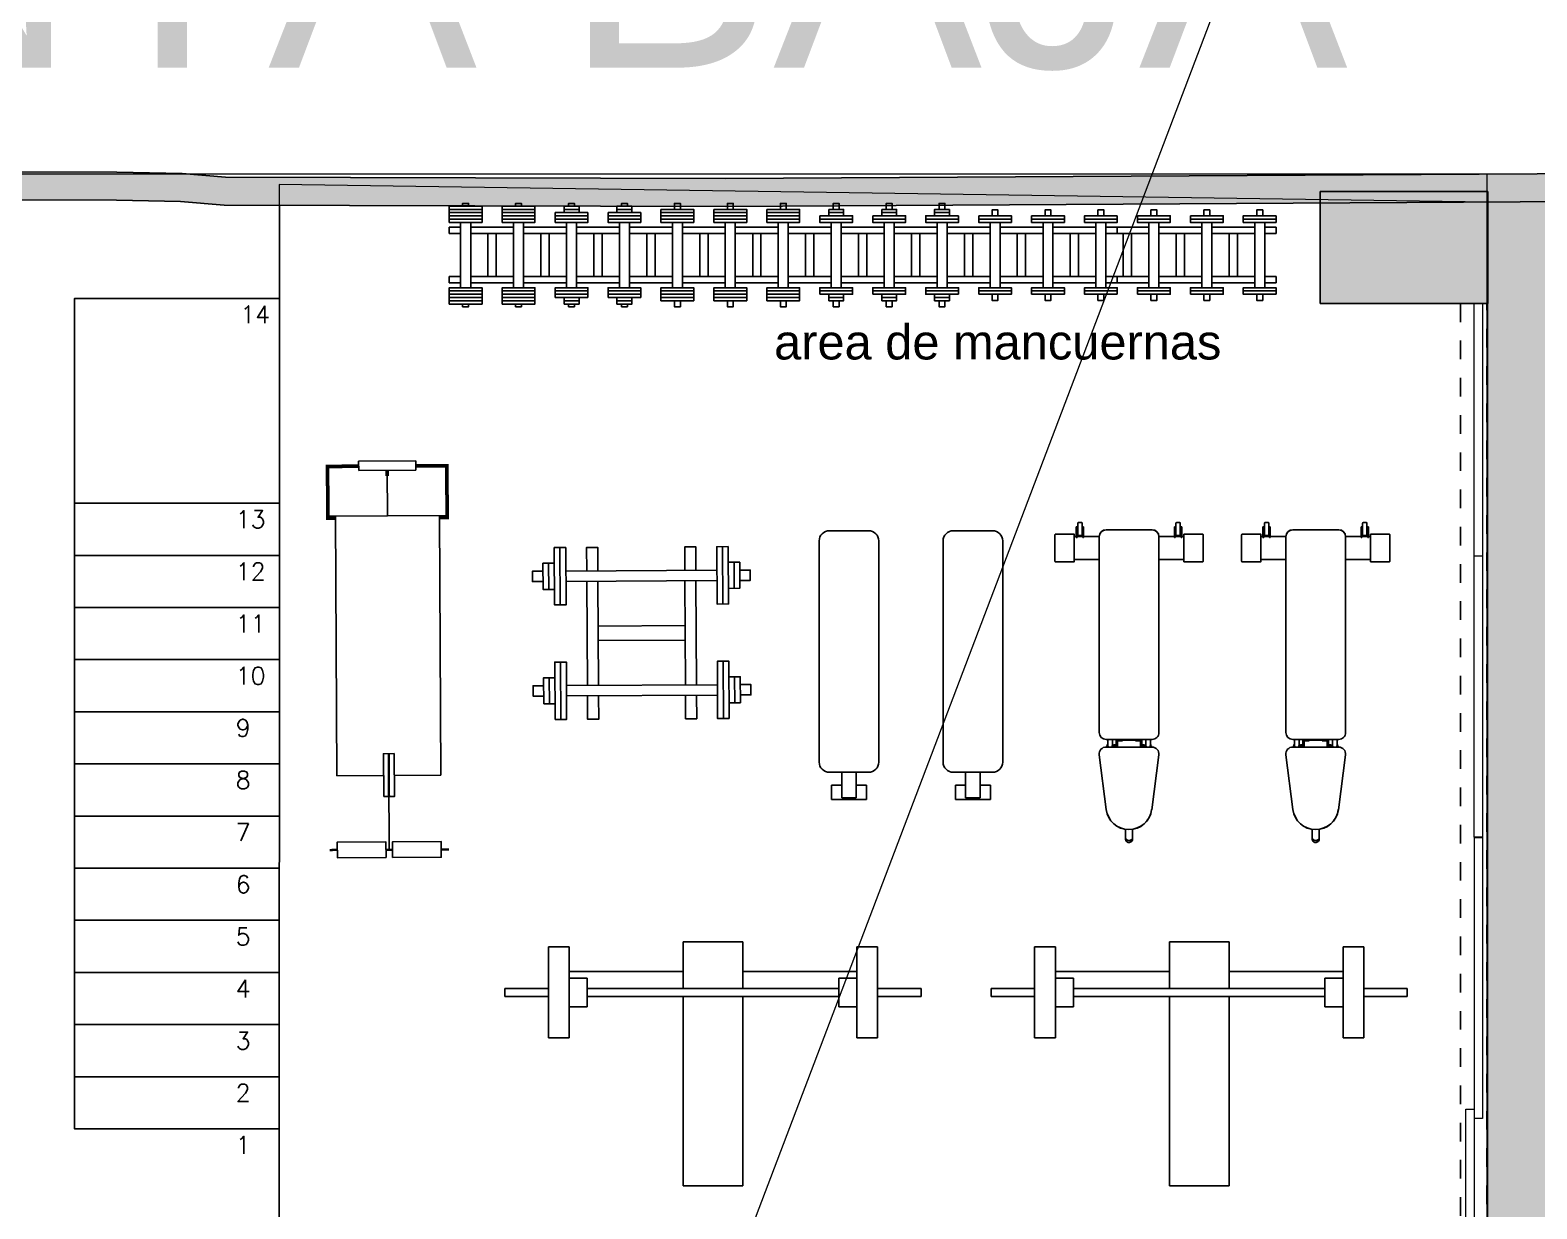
# Model space of a CAD drawing. Header units: metres. Extents: x -598 to 357, y -242 to 574.
# Drawn here: x -300.48 to -292.38, y 309.66 to 315.99 of the extents above; entities that cross this region are included whole.
import ezdxf

# ---------------------------------------------------------------- set-up
doc = ezdxf.new("R2010")
doc.units = ezdxf.units.M
doc.linetypes.add('xref_Nivel TIPICO$0$HIDDEN2', pattern=[0.1875, 0.125, -0.0625])
for name, color, linetype in [('000-GRADAS', 2, 'Continuous'), ('_TEXTO TITULOS', 251, 'Continuous'), ('MINUSV', 7, 'Continuous'), ('Muebles', 1, 'Continuous'), ('T-texto', 8, 'Continuous'), ('xref_Nivel TIPICO$0$D-dintel mamposteria', 1, 'Continuous'), ('xref_Nivel TIPICO$0$H-hatch mamposteria', 8, 'Continuous'), ('ZXREF_GRADAS_Nx$0$GRADAS', 1, 'Continuous'), ('ZXREF_GRADAS_Nx$0$GRADAS T', 8, 'Continuous')]:
    doc.layers.add(name, color=color, linetype=linetype)
for name, color, linetype, lineweight in [('Muro Mamspoteria', 5, 'Continuous', 9), ('PARQUEOS', 252, 'Continuous', 0), ('xref_Nivel TIPICO$0$P-puerta', 1, 'Continuous', 18)]:
    doc.layers.add(name, color=color, linetype=linetype, lineweight=lineweight)
doc.styles.get("Standard").update_dxf_attribs({"font": 'arial.ttf'})
doc.styles.add('TS', font='arial.ttf')
doc.styles.add('ZXREF_GRADAS_Nx$0$E-DIM', font='romans.shx')

# ---------------------------------------------------------------- blocks, each defined once
blk = doc.blocks.new('columna')
at = {"true_color": 0x939598}
h = blk.add_hatch(color=252, dxfattribs=at)
h.dxf.hatch_style = 1
h.paths.add_polyline_path([(154.7475, 259.8959), (155.6475, 259.8959), (155.6475, 259.2959), (154.7475, 259.2959)])
at = {"color": 252, "true_color": 0x939598}
blk.add_lwpolyline([(154.7475, 259.8959), (155.6475, 259.8959), (155.6475, 259.2959), (154.7475, 259.2959), (154.7475, 259.8959)], dxfattribs=at)
blk = doc.blocks.new('*U307')
at = {"layer": 'xref_Nivel TIPICO$0$D-dintel mamposteria', "linetype": 'xref_Nivel TIPICO$0$HIDDEN2', "ltscale": 0.5}
blk.add_lwpolyline([(0.14, 0), (0, 0), (0, 5.8371), (0.14, 5.8371)], close=True, dxfattribs=at)
blk = doc.blocks.new('Banco de compresiones')
for p, q in [((377.4, 309.8), (377.4, 342)), ((377.4, 342), (383.2, 342)), ((383.2, 309.8), (383.2, 342)), ((346.6, 309.8), (377.4, 309.8)), ((346.6, 294.4), (346.6, 309.8)), ((414, 309.8), (377.4, 309.8)), ((414, 294.4), (414, 309.8)), ((377.4, 294.4), (346.6, 294.4)), ((369.7, 280.9), (369.7, 294.4)), ((377.4, 294.4), (414, 294.4)), ((390.9, 280.9), (390.9, 294.4)), ((395.7, 294.4), (395.7, 209.8)), ((377.4, 280.9), (369.7, 280.9)), ((377.4, 209.8), (377.4, 280.9)), ((377.4, 280.9), (390.9, 280.9)), ((383.2, 209.8), (383.2, 280.9)), ((236.8, 209.8), (377.4, 209.8)), ((236.8, 165.6), (236.8, 209.8)), ((377.4, 209.8), (377.4, 94.4)), ((383.2, 209.8), (383.2, 94.4)), ((383.2, 209.8), (417.8, 209.8)), ((417.8, 209.8), (417.8, 165.6)), ((377.4, 165.6), (236.8, 165.6)), ((236.8, 165.6), (377.4, 165.6)), ((417.8, 165.6), (383.2, 165.6)), ((383.2, 165.6), (417.8, 165.6)), ((395.7, 81), (395.7, 165.6)), ((369.7, 94.4), (369.7, 81)), ((377.4, 94.4), (369.7, 94.4)), ((377.4, 94.4), (390.9, 94.4)), ((390.9, 94.4), (390.9, 81)), ((377.4, 81), (346.6, 81)), ((346.6, 81), (346.6, 65.6)), ((377.4, 81), (414, 81)), ((414, 81), (414, 65.6)), ((346.6, 65.6), (377.4, 65.6)), ((414, 65.6), (377.4, 65.6)), ((377.4, 65.6), (377.4, 33.3)), ((383.2, 65.6), (383.2, 33.3)), ((377.4, 33.3), (383.2, 33.3))]:
    blk.add_line(p, q)
blk = doc.blocks.new('banco de compresiones l')
at = {"xscale": 0.007241437499942549, "yscale": 0.007241437499942549, "zscale": 0.007241437499942549}
blk.add_blockref('Banco de compresiones', (-2.7747, -0.2413), dxfattribs=at)
blk = doc.blocks.new('A$C021C5DDC')
at = {"linetype": 'Continuous'}
for p, q in [((50.6, 563.7), (50.2, 643.9)), ((55.1, 647.6), (72.9, 647.7)), ((73.9, 647.4), (74.9, 647.4)), ((75.9, 647.7), (78.9, 647.7)), ((79.9, 647.5), (80.9, 647.5)), ((81.9, 647.7), (84.9, 647.7)), ((86.9, 647.5), (85.9, 647.5)), ((87.9, 647.7), (90.9, 647.8)), ((92.9, 647.5), (91.9, 647.5)), ((93.9, 647.8), (96.9, 647.8)), ((98.9, 647.6), (97.9, 647.6)), ((99.9, 647.8), (102.9, 647.8)), ((104.9, 647.6), (103.9, 647.6)), ((105.9, 647.8), (108.9, 647.8)), ((110.9, 647.6), (109.9, 647.6)), ((111.9, 647.9), (114.9, 647.9)), ((116.9, 647.7), (115.9, 647.7)), ((117.9, 647.9), (120.9, 647.9)), ((122.9, 647.7), (121.9, 647.7)), ((123.9, 647.9), (126.9, 647.9)), ((128.9, 647.7), (127.9, 647.7)), ((129.9, 648), (132.9, 648)), ((134.9, 647.8), (133.9, 647.8)), ((135.9, 648), (138.9, 648)), ((139.9, 647.8), (140.9, 647.8)), ((141.9, 648), (144.9, 648)), ((145.9, 647.8), (146.9, 647.8)), ((147.9, 648.1), (165.8, 648.2)), ((170.8, 644.6), (171.2, 564.3)), ((0.1, 530), (0, 545)), ((2, 547), (54, 547.3)), ((54.1, 528.3), (2.1, 528)), ((18, 550.6), (18, 553.6)), ((18, 553.6), (26.2, 553.6)), ((18, 550.6), (26.2, 550.6)), ((20.5, 550.3), (35.5, 550.4)), ((20.5, 547.1), (20.5, 550.3)), ((20.6, 524.9), (20.6, 528.1)), ((26.2, 553.6), (62.9, 553.8)), ((26.2, 550.6), (62.9, 550.8)), ((35.5, 550.4), (35.5, 547.2)), ((35.6, 528.2), (35.6, 525)), ((52.6, 562.7), (51.9, 562.7)), ((58.6, 562.7), (52.6, 562.7)), ((56, 545.3), (56.1, 530.3)), ((85.9, 562.8), (58.9, 562.7)), ((61, 553.8), (60.9, 562.7)), ((61.1, 524.8), (61, 550.8)), ((65.2, 553.8), (62.9, 553.8)), ((62.9, 550.8), (65.2, 550.8)), ((65.2, 553.8), (65.2, 550.8)), ((85.9, 562.8), (135.9, 563.1)), ((162.9, 563.3), (135.9, 563.1)), ((160.9, 563.3), (161.5, 454.1)), ((169.2, 563.3), (163.1, 563.3)), ((169.8, 563.3), (169.2, 563.3)), ((18.1, 521.6), (18.1, 524.6)), ((18.1, 524.6), (26.3, 524.6)), ((18.1, 521.6), (26.3, 521.6)), ((35.6, 525), (20.6, 524.9)), ((26.3, 524.6), (63, 524.8)), ((26.3, 521.6), (63, 521.8)), ((61.5, 453.6), (61.1, 521.8)), ((65.4, 524.8), (63, 524.8)), ((63, 521.8), (65.4, 521.8)), ((65.4, 524.8), (65.4, 521.8)), ((33.2, 223.4), (32.1, 423.4)), ((62.8, 453.6), (61.9, 453.6)), ((892.2, 458.1), (62.8, 453.6)), ((916.2, 458.2), (892.2, 458.1)), ((945.9, 428.4), (947, 228.4)), ((946, 421.4), (971.4, 421.5)), ((946.1, 401.4), (971.5, 401.5)), ((968.1, 423.5), (968.6, 424)), ((968.1, 423.5), (979.3, 423.6)), ((968.1, 421.5), (968.1, 423.5)), ((968.2, 399.5), (968.2, 401.5)), ((979.5, 399.6), (968.2, 399.5)), ((968.7, 399), (968.2, 399.5)), ((979.3, 424.1), (968.6, 424)), ((968.7, 399), (979.5, 399.1)), ((970.4, 388.8), (970.4, 394.8)), ((979.6, 394.8), (970.4, 394.8)), ((974.6, 426), (979.3, 426.1)), ((974.6, 424), (974.6, 426)), ((977.8, 394.8), (977.7, 399.1)), ((980.9, 228.7), (979.3, 428.7)), ((1008.8, 458.9), (1009.1, 458.9)), ((1012.9, 458.7), (1252, 430.1)), ((949.5, 387.6), (946.2, 387.6)), ((946.2, 387.1), (950, 387.2)), ((950, 385.8), (946.2, 385.7)), ((979.7, 384.8), (946.2, 384.6)), ((979.7, 380.8), (946.2, 380.6)), ((946.2, 379.6), (952, 379.7)), ((946.3, 356.6), (952.1, 356.7)), ((949.5, 387.6), (950, 387.2)), ((949.6, 385.7), (949.6, 384.6)), ((950, 387.2), (950, 385.8)), ((950, 380.7), (950, 379.7)), ((950.1, 356.7), (950.4, 300.7)), ((952, 379.7), (952.1, 356.7)), ((952, 378.7), (979.7, 378.8)), ((970.4, 388.8), (979.6, 388.8)), ((977.8, 387.8), (977.8, 388.8)), ((978.3, 387.3), (977.8, 387.8)), ((979.6, 387.8), (977.8, 387.8)), ((978.3, 387.3), (979.6, 387.3)), ((1338.9, 346.3), (1373.8, 346.5)), ((1374.2, 346.5), (1382.2, 346.5)), ((952.4, 300.7), (946.6, 300.6)), ((952.6, 277.7), (946.8, 277.6)), ((946.8, 276.6), (980.5, 276.8)), ((946.8, 272.6), (980.6, 272.8)), ((946.8, 271.5), (950.6, 271.6)), ((950.6, 270.2), (946.8, 270.1)), ((946.8, 269.6), (950.1, 269.7)), ((950.6, 270.2), (950.1, 269.7)), ((950.2, 272.7), (950.2, 271.6)), ((950.6, 277.7), (950.6, 276.7)), ((950.6, 271.6), (950.6, 270.2)), ((952.4, 300.7), (952.6, 277.7)), ((980.5, 278.8), (952.6, 278.7)), ((971.1, 262.8), (971.1, 268.8)), ((980.6, 268.8), (971.1, 268.8)), ((978.4, 269.8), (978.9, 270.3)), ((978.4, 268.8), (978.4, 269.8)), ((978.4, 269.8), (980.6, 269.8)), ((980.6, 270.3), (978.9, 270.3)), ((1339.1, 315.3), (1338.9, 315.3)), ((1374, 315.5), (1339.1, 315.3)), ((1382.3, 315.5), (1374.4, 315.5)), ((64.2, 193.6), (893.6, 198.1)), ((893.6, 198.1), (917.6, 198.2)), ((946.9, 255.6), (972.3, 255.8)), ((947, 235.6), (972.4, 235.8)), ((969, 257.8), (969.5, 258.3)), ((969, 255.8), (969, 257.8)), ((969, 257.8), (980.7, 257.8)), ((969.1, 233.8), (969.1, 235.8)), ((969.6, 233.3), (969.1, 233.8)), ((980.9, 233.8), (969.1, 233.8)), ((980.7, 258.3), (969.5, 258.3)), ((969.6, 233.3), (980.9, 233.3)), ((971.1, 262.8), (980.7, 262.8)), ((975.6, 231.3), (975.6, 233.3)), ((975.6, 231.3), (980.9, 231.3)), ((978.5, 258.3), (978.5, 262.8)), ((1011.1, 198.9), (1010.8, 198.9)), ((1253.6, 231.7), (1015, 199.2)), ((63.3, 125.8), (62.9, 193.6)), ((64.2, 193.6), (63.3, 193.6)), ((162.9, 194.1), (163.5, 85.4)), ((2.4, 102), (2.3, 117)), ((4.3, 119), (56.3, 119.3)), ((4.4, 100), (56.4, 100.3)), ((20.3, 122.6), (20.3, 125.6)), ((20.3, 125.6), (28.5, 125.6)), ((20.3, 122.6), (28.5, 122.6)), ((20.5, 93.6), (20.4, 96.6)), ((20.4, 96.6), (28.6, 96.6)), ((20.5, 93.6), (28.7, 93.6)), ((22.8, 122.3), (37.2, 122.4)), ((22.8, 119.1), (22.8, 122.3)), ((22.9, 96.9), (22.9, 100.1)), ((37.9, 97), (22.9, 96.9)), ((28.5, 125.6), (65.2, 125.8)), ((28.5, 122.6), (65.2, 122.8)), ((28.6, 96.6), (65.4, 96.8)), ((28.7, 93.6), (65.4, 93.8)), ((37.2, 122.4), (37.8, 122.4)), ((37.8, 122.4), (37.8, 119.2)), ((37.9, 100.2), (37.9, 97)), ((53.7, 3.6), (53.2, 83.8)), ((54.6, 84.9), (55.2, 84.9)), ((55.2, 84.9), (61.3, 84.9)), ((58.3, 117.3), (58.4, 102.3)), ((61.5, 84.9), (88.5, 85)), ((63.4, 96.8), (63.3, 122.8)), ((63.5, 84.9), (63.5, 93.8)), ((67.6, 125.8), (65.2, 125.8)), ((65.2, 122.8), (67.6, 122.8)), ((67.7, 96.8), (65.4, 96.8)), ((65.4, 93.8), (67.7, 93.8)), ((67.6, 125.8), (67.6, 122.8)), ((67.7, 96.8), (67.7, 93.8)), ((138.5, 85.3), (88.5, 85)), ((138.5, 85.3), (165.5, 85.5)), ((165.9, 85.5), (171.8, 85.5)), ((171.8, 85.5), (172.5, 85.5)), ((173.8, 84.5), (174.3, 4.2)), ((76.5, 0.1), (58.6, 0)), ((78.5, 0.3), (77.5, 0.3)), ((82.5, 0.1), (79.5, 0.1)), ((84.5, 0.4), (83.5, 0.4)), ((88.5, 0.2), (85.5, 0.1)), ((89.5, 0.4), (90.5, 0.4)), ((94.5, 0.2), (91.5, 0.2)), ((95.5, 0.4), (96.5, 0.4)), ((100.5, 0.2), (97.5, 0.2)), ((101.5, 0.5), (102.5, 0.5)), ((106.5, 0.3), (103.5, 0.2)), ((107.5, 0.5), (108.5, 0.5)), ((112.5, 0.3), (109.5, 0.3)), ((113.5, 0.5), (114.5, 0.5)), ((118.5, 0.3), (115.5, 0.3)), ((119.5, 0.6), (120.5, 0.6)), ((124.5, 0.4), (121.5, 0.3)), ((125.5, 0.6), (126.5, 0.6)), ((130.5, 0.4), (127.5, 0.4)), ((131.5, 0.6), (132.5, 0.6)), ((136.5, 0.4), (133.5, 0.4)), ((137.5, 0.7), (138.5, 0.7)), ((142.5, 0.5), (139.5, 0.4)), ((144.5, 0.7), (143.5, 0.7)), ((148.5, 0.5), (145.5, 0.5)), ((150.5, 0.7), (149.5, 0.7)), ((169.3, 0.6), (151.5, 0.5))]:
    blk.add_line(p, q, dxfattribs=at)
for points in [[(971.4, 421.5), (974, 421.1), (976.2, 420.4), (978.7, 419.6), (979.4, 419.4)], [(1009.1, 458.9), (1010.3, 458.9), (1012.9, 458.7)], [(1387.4, 331), (1387.3, 332.8), (1387, 334.5), (1386.6, 336.2), (1386, 337.9), (1385.2, 339.4), (1384.3, 340.8), (1383.3, 342.1), (1382.1, 343.3), (1380.8, 344.3), (1379.4, 345.1), (1378, 345.7), (1376.5, 346.2), (1375, 346.4), (1373.8, 346.5)], [(1387, 325.7), (1387.5, 327.4), (1387.7, 329.2), (1387.8, 330.9), (1387.7, 332.7), (1387.5, 334.4), (1387, 336.1), (1386.4, 337.8), (1385.7, 339.3), (1384.8, 340.7), (1383.7, 342.1), (1382.6, 343.2), (1381.3, 344.2), (1379.9, 345), (1378.5, 345.7), (1377, 346.1), (1375.5, 346.4), (1374, 346.5)], [(1374, 315.5), (1375.1, 315.5), (1376.7, 315.8), (1378.2, 316.2), (1379.6, 316.9), (1380.9, 317.7), (1382.2, 318.7), (1383.4, 319.9), (1384.4, 321.2), (1385.3, 322.6), (1386.1, 324.2), (1386.7, 325.8), (1387.1, 327.5), (1387.3, 329.3), (1387.4, 331)], [(1381.2, 346.4), (1382.4, 346.5), (1384.4, 346.3), (1386.3, 345.8), (1388.1, 345), (1389.8, 344), (1391.4, 342.6), (1392.7, 341), (1393.9, 339.2), (1394.8, 337.3), (1395.5, 335.2), (1395.9, 333), (1396, 330.8), (1395.9, 328.6), (1395.4, 326.4), (1395.2, 325.8)], [(972.3, 255.8), (974.9, 255.4), (977.1, 254.7), (979.6, 253.8), (980.7, 253.5)], [(980.9, 238.1), (980.1, 237.9), (977.9, 237.1), (975.8, 236.4), (974.2, 236), (972.8, 235.8), (972.4, 235.8)], [(1015, 199.2), (1012.5, 199), (1011.1, 198.9)]]:
    blk.add_lwpolyline(points, dxfattribs=at)
for centre, radius, start, end in [((53.1, 644.2), 2.97, 122.43989, 184.06157), ((55.2, 639.2), 8.38, 90.37948, 116.1814), ((74.3, 650.4), 3.11, 243.55725, 249.01536), ((74.4, 650.6), 3.29, 291.76245, 296.9153), ((80.3, 650.5), 3.11, 243.55725, 249.01536), ((80.5, 650.5), 3.18, 291.67284, 297.00491), ((86.3, 650.5), 3.11, 243.55458, 249.01803), ((86.5, 650.6), 3.18, 291.67402, 297.0049), ((92.3, 650.5), 3.11, 243.55313, 249.01831), ((92.5, 650.7), 3.24, 291.71771, 296.96004), ((98.3, 650.6), 3.11, 243.5558, 249.01564), ((98.5, 650.7), 3.24, 291.71889, 296.96003), ((104.3, 650.6), 3.11, 243.55458, 249.01803), ((104.5, 650.7), 3.18, 291.67402, 297.0049), ((110.3, 650.6), 3.11, 243.55313, 249.01831), ((110.5, 650.8), 3.24, 291.71771, 296.96004), ((116.3, 650.7), 3.11, 243.5558, 249.01564), ((116.5, 650.8), 3.24, 291.71889, 296.96003), ((122.3, 650.7), 3.11, 243.55458, 249.01803), ((122.5, 650.8), 3.24, 291.71771, 296.96004), ((128.3, 650.7), 3.11, 243.5558, 249.01564), ((128.5, 650.9), 3.24, 291.71889, 296.96003), ((134.3, 650.8), 3.11, 243.55458, 249.01803), ((134.5, 650.8), 3.18, 291.67402, 297.0049), ((140.3, 650.8), 3.11, 243.55458, 249.01803), ((140.5, 650.9), 3.24, 291.71771, 296.96004), ((146.3, 650.8), 3.11, 243.5558, 249.01564), ((146.5, 650.9), 3.21, 291.69588, 296.98246), ((166, 640.6), 7.54, 62.98262, 91.70778), ((167.7, 644.8), 3.1, 357.96361, 56.78555), ((2, 545), 2, 90.31259, 180.31259), ((2.1, 530), 2, 180.31259, 270.31259), ((51.6, 563.7), 1, 180.31259, 270.31259), ((54, 545.3), 2, 0.31259, 90.31259), ((54.1, 530.3), 2, 270.31259, 0.31259), ((58.9, 563.7), 1, 180.31259, 270.31259), ((162.9, 564.3), 1, 270.31259, 0.31259), ((170.2, 564.3), 1, 270.31259, 0.31259), ((62.1, 423.6), 30, 90.3167, 180.31259), ((62.9, 423.6), 30, 90.31722, 180.31259), ((966.9, 433.5), 32.3, 278.28535, 292.99243), ((1239.3, 330.8), 100, 277.7695, 83.17374), ((1240.1, 330.8), 100, 277.7695, 83.17374), ((1373.7, 329.2), 13.8, 272.00491, 345.16337), ((1381.8, 329.4), 13.9, 272.61464, 345.17168), ((63.2, 223.6), 30, 180.31259, 270.30794), ((64, 223.6), 30, 180.31259, 270.30845), ((4.3, 117), 2, 90.31259, 180.31259), ((4.4, 102), 2, 180.31259, 270.31259), ((54.2, 83.9), 1, 90.31259, 180.31259), ((56.3, 117.3), 2, 0.31259, 90.31259), ((56.4, 102.3), 2, 270.31259, 0.31259), ((165.5, 84.5), 1, 0.31259, 90.31259), ((172.8, 84.5), 1, 0.31259, 90.31259), ((56.8, 3.4), 3.1, 177.96342, 236.78548), ((58.5, 7.5), 7.54, 242.98254, 271.70784), ((78, -2.8), 3.29, 111.76245, 116.9153), ((78.1, -2.7), 3.11, 63.55725, 69.01536), ((84, -2.8), 3.29, 111.76245, 116.9153), ((84.1, -2.6), 3.1, 63.55192, 69.0207), ((89.9, -2.7), 3.24, 111.71771, 116.96004), ((90.1, -2.6), 3.11, 63.55313, 69.01831), ((95.9, -2.6), 3.18, 111.67402, 117.0049), ((96.1, -2.6), 3.11, 63.55458, 69.01803), ((101.9, -2.7), 3.24, 111.71889, 116.96003), ((102.1, -2.5), 3.11, 63.5558, 69.01564), ((107.9, -2.6), 3.24, 111.71771, 116.96004), ((108.1, -2.5), 3.11, 63.55313, 69.01831), ((113.9, -2.5), 3.18, 111.67402, 117.00491), ((114.1, -2.5), 3.11, 63.55458, 69.01803), ((119.9, -2.6), 3.24, 111.71889, 116.96003), ((120.1, -2.4), 3.11, 63.5558, 69.01564), ((125.9, -2.5), 3.24, 111.71771, 116.96004), ((126.1, -2.4), 3.11, 63.55458, 69.01803), ((131.9, -2.5), 3.24, 111.71889, 116.96003), ((132.1, -2.4), 3.11, 63.5558, 69.01564), ((137.9, -2.5), 3.24, 111.71771, 116.96004), ((138.1, -2.3), 3.11, 63.55313, 69.01831), ((143.9, -2.4), 3.24, 111.71771, 116.96004), ((144.1, -2.3), 3.11, 63.55458, 69.01803), ((149.9, -2.4), 3.24, 111.71889, 116.96003), ((150.1, -2.3), 3.11, 63.55386, 69.01817), ((169.2, 9), 8.38, 270.37937, 296.18148), ((171.3, 4), 2.97, 302.44019, 4.06102)]:
    blk.add_arc(centre, radius, start, end, dxfattribs=at)
at = {"linetype": 'Continuous', "extrusion": (0, 0, -1)}
for centre, major_axis, ratio, start_param, end_param in [((73.9, 647.8), (1, 0.005), 0.36397, 1.570796, 2.388305), ((74.9, 647.8), (1, 0.005), 0.36397, 0.753287, 1.570796), ((79.9, 647.8), (1, 0.005), 0.36397, 1.570796, 2.388305), ((80.9, 647.8), (1, 0.005), 0.36397, 0.753287, 1.570796), ((85.9, 647.9), (1, 0.005), 0.36397, 1.570796, 2.388305), ((86.9, 647.9), (1, 0.005), 0.36397, 0.753287, 1.570796), ((91.9, 647.9), (1, 0.005), 0.36397, 1.570796, 2.388305), ((92.9, 647.9), (1, 0.005), 0.36397, 0.753287, 1.570796), ((97.9, 647.9), (1, 0.005), 0.36397, 1.570796, 2.388305), ((98.9, 647.9), (1, 0.005), 0.36397, 0.753287, 1.570796), ((103.9, 648), (1, 0.005), 0.36397, 1.570796, 2.388305), ((104.9, 648), (1, 0.005), 0.36397, 0.753287, 1.570796), ((109.9, 648), (1, 0.005), 0.36397, 1.570796, 2.388305), ((110.9, 648), (1, 0.005), 0.36397, 0.753287, 1.570796), ((115.9, 648), (1, 0.005), 0.36397, 1.570796, 2.388305), ((116.9, 648), (1, 0.005), 0.36397, 0.753287, 1.570796), ((121.9, 648), (1, 0.005), 0.36397, 1.570796, 2.388305), ((122.9, 648.1), (1, 0.005), 0.36397, 0.753287, 1.570796), ((127.9, 648.1), (1, 0.005), 0.36397, 1.570796, 2.388305), ((128.9, 648.1), (1, 0.005), 0.36397, 0.753287, 1.570796), ((133.9, 648.1), (1, 0.005), 0.36397, 1.570796, 2.388305), ((134.9, 648.1), (1, 0.005), 0.36397, 0.753287, 1.570796), ((139.9, 648.1), (1, 0.005), 0.36397, 1.570796, 2.388305), ((140.9, 648.2), (1, 0.005), 0.36397, 0.753287, 1.570796), ((145.9, 648.2), (1, 0.005), 0.36397, 1.570796, 2.388305), ((146.9, 648.2), (1, 0.005), 0.36397, 0.753287, 1.570796), ((916.3, 428.2), (-0.2, 30), 0.987049, 0, 1.570796), ((1009, 428.9), (-0.2, 30), 0.988983, 4.710979, 6.409038), ((917.4, 228.2), (-0.2, 30), 0.987049, 1.570796, 3.141593), ((1010.6, 228.9), (-0.2, 30), 0.988983, 3.012921, 4.710979), ((77.5, 0), (1, 0.005), 0.36397, 3.89488, 4.712389), ((78.5, 0), (1, 0.005), 0.36397, 4.712389, 5.529898), ((83.5, 0), (1, 0.005), 0.36397, 3.89488, 4.712389), ((84.5, 0), (1, 0.005), 0.36397, -1.570796, -0.753287), ((89.5, 0), (1, 0.005), 0.36397, 3.89488, 4.712389), ((90.5, 0), (1, 0.005), 0.36397, -1.570796, -0.753287), ((95.5, 0.1), (1, 0.005), 0.36397, 3.89488, 4.712389), ((96.5, 0.1), (1, 0.005), 0.36397, 4.712389, 5.529898), ((101.5, 0.1), (1, 0.005), 0.36397, 3.89488, 4.712389), ((102.5, 0.1), (1, 0.005), 0.36397, 4.712389, 5.529898), ((107.5, 0.1), (1, 0.005), 0.36397, 3.89488, 4.712389), ((108.5, 0.1), (1, 0.005), 0.36397, -1.570796, -0.753287), ((113.5, 0.2), (1, 0.005), 0.36397, 3.89488, 4.712389), ((114.5, 0.2), (1, 0.005), 0.36397, -1.570796, -0.753287), ((119.5, 0.2), (1, 0.005), 0.36397, 3.89488, 4.712389), ((120.5, 0.2), (1, 0.005), 0.36397, 4.712389, 5.529898), ((125.5, 0.2), (1, 0.005), 0.36397, 3.89488, 4.712389), ((126.5, 0.2), (1, 0.005), 0.36397, 4.712389, 5.529898), ((131.5, 0.3), (1, 0.005), 0.36397, 3.89488, 4.712389), ((132.5, 0.3), (1, 0.005), 0.36397, -1.570796, -0.753287), ((137.5, 0.3), (1, 0.005), 0.36397, 3.89488, 4.712389), ((138.5, 0.3), (1, 0.005), 0.36397, -1.570796, -0.753287), ((143.5, 0.3), (1, 0.005), 0.36397, 3.89488, 4.712389), ((144.5, 0.3), (1, 0.005), 0.36397, 4.712389, 5.529898), ((149.5, 0.4), (1, 0.005), 0.36397, 3.89488, 4.712389), ((150.5, 0.4), (1, 0.005), 0.36397, -1.570796, -0.753287)]:
    blk.add_ellipse(centre, major_axis=major_axis, ratio=ratio, start_param=start_param, end_param=end_param, dxfattribs=at)
blk = doc.blocks.new('A$C00F05895')
for p, q in [((1593, 821), (1463, 821)), ((1925, 821), (2055, 821)), ((2387, 821), (2517, 821)), ((2771, 821), (3056, 821)), ((3232, 821), (3518, 821)), ((3694, 821), (3980, 821)), ((4156, 821), (4442, 821)), ((4156, 821), (4156, 793)), ((4234, 849), (4364, 849)), ((4442, 821), (4442, 793)), ((4618, 821), (4903, 821)), ((4618, 821), (4618, 793)), ((4695, 849), (4826, 849)), ((4903, 821), (4903, 793)), ((5079, 849), (5365, 849)), ((5079, 821), (5365, 821)), ((5079, 821), (5079, 793)), ((5365, 821), (5365, 793)), ((5541, 849), (5827, 849)), ((5541, 821), (5827, 821)), ((5541, 821), (5541, 793)), ((5827, 821), (5827, 793)), ((-1099, 764), (-1385, 764)), ((-1385, 694), (-1286, 694)), ((-1385, 694), (-1385, 638)), ((-924, 764), (-638, 764)), ((-462, 764), (-176, 764)), ((286, 764), (0, 764)), ((0, 694), (99, 694)), ((0, 694), (0, 638)), ((462, 764), (748, 764)), ((924, 764), (1209, 764)), ((1671, 764), (1385, 764)), ((1847, 764), (2133, 764)), ((2309, 764), (2595, 764)), ((2771, 764), (3056, 764)), ((3232, 764), (3518, 764)), ((3694, 764), (3980, 764)), ((4156, 764), (4442, 764)), ((4618, 764), (4903, 764)), ((5079, 764), (5365, 764)), ((5541, 764), (5827, 764)), ((5827, 694), (5728, 694)), ((5827, 694), (5827, 638)), ((-1286, 638), (-1385, 638)), ((-1047, 263), (-1047, 638)), ((-976, 263), (-976, 638)), ((-586, 263), (-586, 638)), ((-514, 263), (-514, 638)), ((-124, 263), (-124, 638)), ((-52, 263), (-52, 638)), ((99, 638), (0, 638)), ((338, 263), (338, 638)), ((410, 263), (410, 638)), ((800, 263), (800, 638)), ((872, 263), (872, 638)), ((1261, 263), (1261, 638)), ((1333, 263), (1333, 638)), ((1723, 263), (1723, 638)), ((1795, 263), (1795, 638)), ((2185, 263), (2185, 638)), ((2257, 263), (2257, 638)), ((2647, 263), (2647, 638)), ((2719, 263), (2719, 638)), ((3108, 263), (3108, 638)), ((3180, 263), (3180, 638)), ((3570, 263), (3570, 638)), ((3642, 263), (3642, 638)), ((4032, 263), (4032, 638)), ((4104, 263), (4104, 638)), ((4494, 263), (4494, 638)), ((4566, 263), (4566, 638)), ((4955, 263), (4955, 638)), ((5027, 263), (5027, 638)), ((5417, 263), (5417, 638)), ((5489, 263), (5489, 638)), ((5728, 638), (5827, 638)), ((-1286, 263), (-1385, 263)), ((-1385, 208), (-1385, 263)), ((99, 263), (0, 263)), ((0, 208), (0, 263)), ((5728, 263), (5827, 263)), ((5827, 208), (5827, 263)), ((-1385, 208), (-1286, 208)), ((-1099, 138), (-1385, 138)), ((-924, 138), (-638, 138)), ((-462, 138), (-176, 138)), ((0, 208), (99, 208)), ((286, 138), (0, 138)), ((462, 138), (748, 138)), ((924, 138), (1209, 138)), ((1671, 138), (1385, 138)), ((1847, 138), (2133, 138)), ((2309, 138), (2595, 138)), ((2771, 138), (3056, 138)), ((3232, 138), (3518, 138)), ((3694, 138), (3980, 138)), ((4156, 138), (4442, 138)), ((4618, 138), (4903, 138)), ((5079, 138), (5365, 138)), ((5541, 138), (5827, 138)), ((5827, 208), (5728, 208)), ((1593, 81), (1463, 81)), ((1925, 81), (2055, 81)), ((2387, 81), (2517, 81)), ((2771, 81), (3056, 81)), ((3232, 81), (3518, 81)), ((3694, 81), (3980, 81)), ((4156, 81), (4156, 109)), ((4156, 81), (4442, 81)), ((4234, 53), (4364, 53)), ((4442, 81), (4442, 109)), ((4618, 81), (4618, 109)), ((4618, 81), (4903, 81)), ((4695, 53), (4826, 53)), ((4903, 81), (4903, 109)), ((5079, 81), (5079, 109)), ((5079, 81), (5365, 81)), ((5079, 53), (5365, 53)), ((5365, 81), (5365, 109)), ((5541, 81), (5541, 109)), ((5541, 81), (5827, 81)), ((5541, 53), (5827, 53)), ((5827, 81), (5827, 109))]:
    blk.add_line(p, q)
for points in [[(-1385, 793), (-1385, 735), (-1099, 735), (-1099, 793)], [(-638, 793), (-638, 735), (-924, 735), (-924, 793)], [(-176, 793), (-176, 735), (-462, 735), (-462, 793)], [(0, 793), (0, 735), (286, 735), (286, 793)], [(748, 793), (748, 735), (462, 735), (462, 793)], [(1209, 793), (1209, 735), (924, 735), (924, 793)], [(1385, 793), (1385, 735), (1671, 735), (1671, 793)], [(1463, 849), (1463, 793), (1593, 793), (1593, 849)], [(2133, 793), (2133, 735), (1847, 735), (1847, 793)], [(2055, 849), (2055, 793), (1925, 793), (1925, 849)], [(2595, 793), (2595, 735), (2309, 735), (2309, 793)], [(2517, 849), (2517, 793), (2387, 793), (2387, 849)], [(3056, 849), (3056, 793), (2771, 793), (2771, 849)], [(3056, 793), (3056, 735), (2771, 735), (2771, 793)], [(3518, 849), (3518, 793), (3232, 793), (3232, 849)], [(3518, 793), (3518, 735), (3232, 735), (3232, 793)], [(3980, 849), (3980, 793), (3694, 793), (3694, 849)], [(3980, 793), (3980, 735), (3694, 735), (3694, 793)], [(4442, 793), (4442, 735), (4156, 735), (4156, 793)], [(4364, 877), (4364, 821), (4234, 821), (4234, 877)], [(4903, 793), (4903, 735), (4618, 735), (4618, 793)], [(4826, 877), (4826, 821), (4695, 821), (4695, 877)], [(5365, 877), (5365, 821), (5079, 821), (5079, 877)], [(5365, 793), (5365, 735), (5079, 735), (5079, 793)], [(5827, 877), (5827, 821), (5541, 821), (5541, 877)], [(5827, 793), (5827, 735), (5541, 735), (5541, 793)], [(-1385, 109), (-1385, 166), (-1099, 166), (-1099, 109)], [(-638, 109), (-638, 166), (-924, 166), (-924, 109)], [(-176, 109), (-176, 166), (-462, 166), (-462, 109)], [(0, 109), (0, 166), (286, 166), (286, 109)], [(748, 109), (748, 166), (462, 166), (462, 109)], [(1209, 109), (1209, 166), (924, 166), (924, 109)], [(1385, 109), (1385, 166), (1671, 166), (1671, 109)], [(2133, 109), (2133, 166), (1847, 166), (1847, 109)], [(2595, 109), (2595, 166), (2309, 166), (2309, 109)], [(3056, 109), (3056, 166), (2771, 166), (2771, 109)], [(3518, 109), (3518, 166), (3232, 166), (3232, 109)], [(3980, 109), (3980, 166), (3694, 166), (3694, 109)], [(4442, 109), (4442, 166), (4156, 166), (4156, 109)], [(4903, 109), (4903, 166), (4618, 166), (4618, 109)], [(5365, 109), (5365, 166), (5079, 166), (5079, 109)], [(5827, 109), (5827, 166), (5541, 166), (5541, 109)], [(1463, 53), (1463, 109), (1593, 109), (1593, 53)], [(2055, 53), (2055, 109), (1925, 109), (1925, 53)], [(2517, 53), (2517, 109), (2387, 109), (2387, 53)], [(3056, 53), (3056, 109), (2771, 109), (2771, 53)], [(3518, 53), (3518, 109), (3232, 109), (3232, 53)], [(3980, 53), (3980, 109), (3694, 109), (3694, 53)], [(4364, 24), (4364, 81), (4234, 81), (4234, 24)], [(4826, 24), (4826, 81), (4695, 81), (4695, 24)], [(5365, 24), (5365, 81), (5079, 81), (5079, 24)], [(5827, 24), (5827, 81), (5541, 81), (5541, 24)]]:
    blk.add_lwpolyline(points, close=True)
for points in [[(-1268, 793), (-1268, 845), (-1217, 845), (-1217, 793)], [(-755, 793), (-755, 845), (-806, 845), (-806, 793)], [(-293, 793), (-293, 845), (-345, 845), (-345, 793)], [(117, 793), (117, 845), (169, 845), (169, 793)], [(630, 793), (630, 845), (579, 845), (579, 793)], [(1092, 793), (1092, 845), (1041, 845), (1041, 793)], [(1503, 849), (1503, 902), (1554, 902), (1554, 849)], [(2016, 849), (2016, 902), (1964, 902), (1964, 849)], [(2477, 849), (2477, 902), (2426, 902), (2426, 849)], [(2939, 849), (2939, 902), (2888, 902), (2888, 849)], [(3401, 849), (3401, 902), (3350, 902), (3350, 849)], [(3863, 849), (3863, 902), (3811, 902), (3811, 849)], [(4324, 877), (4324, 902), (4273, 902), (4273, 877)], [(4786, 877), (4786, 902), (4735, 902), (4735, 877)], [(5248, 877), (5248, 902), (5197, 902), (5197, 877)], [(5710, 877), (5710, 902), (5658, 902), (5658, 877)], [(-1286, 166), (-1286, 735)], [(-1199, 166), (-1199, 735)], [(-1199, 694), (-824, 694)], [(-824, 166), (-824, 735)], [(-737, 166), (-737, 735)], [(-737, 694), (-363, 694)], [(-363, 166), (-363, 735)], [(-275, 166), (-275, 735)], [(-275, 694), (99, 694)], [(99, 166), (99, 735)], [(187, 166), (187, 735)], [(187, 694), (561, 694)], [(561, 166), (561, 735)], [(648, 166), (648, 735)], [(648, 694), (1023, 694)], [(1023, 166), (1023, 735)], [(1110, 166), (1110, 735)], [(1110, 694), (1484, 694)], [(1484, 166), (1484, 735)], [(1572, 166), (1572, 735)], [(1572, 694), (1946, 694)], [(1946, 166), (1946, 735)], [(2034, 166), (2034, 735)], [(2034, 694), (2408, 694)], [(2408, 166), (2408, 735)], [(2495, 166), (2495, 735)], [(2495, 694), (2870, 694)], [(2870, 166), (2870, 735)], [(2957, 166), (2957, 735)], [(2957, 694), (3332, 694)], [(3332, 166), (3332, 735)], [(3419, 166), (3419, 735)], [(3419, 694), (3793, 694)], [(3793, 166), (3793, 735)], [(3881, 166), (3881, 735)], [(3881, 694), (4255, 694)], [(4255, 166), (4255, 735)], [(4342, 166), (4342, 735)], [(4342, 694), (4717, 694)], [(4717, 166), (4717, 735)], [(4804, 166), (4804, 735)], [(4804, 694), (5179, 694)], [(5179, 166), (5179, 735)], [(5266, 166), (5266, 735)], [(5266, 694), (5640, 694)], [(5640, 166), (5640, 735)], [(5728, 166), (5728, 735)], [(-824, 638), (-1199, 638)], [(-363, 638), (-737, 638)], [(99, 638), (-275, 638)], [(561, 638), (187, 638)], [(1023, 638), (648, 638)], [(1484, 638), (1110, 638)], [(1946, 638), (1572, 638)], [(2408, 638), (2034, 638)], [(2870, 638), (2495, 638)], [(3332, 638), (2957, 638)], [(3793, 638), (3419, 638)], [(4255, 638), (3881, 638)], [(4717, 638), (4342, 638)], [(5179, 638), (4804, 638)], [(5640, 638), (5266, 638)], [(-824, 263), (-1199, 263)], [(-363, 263), (-737, 263)], [(99, 263), (-275, 263)], [(561, 263), (187, 263)], [(1023, 263), (648, 263)], [(1484, 263), (1110, 263)], [(1946, 263), (1572, 263)], [(2408, 263), (2034, 263)], [(2870, 263), (2495, 263)], [(3332, 263), (2957, 263)], [(3793, 263), (3419, 263)], [(4255, 263), (3881, 263)], [(4717, 263), (4342, 263)], [(5179, 263), (4804, 263)], [(5640, 263), (5266, 263)], [(-1199, 208), (-824, 208)], [(-737, 208), (-363, 208)], [(-275, 208), (99, 208)], [(187, 208), (561, 208)], [(648, 208), (1023, 208)], [(1110, 208), (1484, 208)], [(1572, 208), (1946, 208)], [(2034, 208), (2408, 208)], [(2495, 208), (2870, 208)], [(2957, 208), (3332, 208)], [(3419, 208), (3793, 208)], [(3881, 208), (4255, 208)], [(4342, 208), (4717, 208)], [(4804, 208), (5179, 208)], [(5266, 208), (5640, 208)], [(-1268, 109), (-1268, 56), (-1217, 56), (-1217, 109)], [(-755, 109), (-755, 56), (-806, 56), (-806, 109)], [(-293, 109), (-293, 56), (-345, 56), (-345, 109)], [(117, 109), (117, 56), (169, 56), (169, 109)], [(630, 109), (630, 56), (579, 56), (579, 109)], [(1092, 109), (1092, 56), (1041, 56), (1041, 109)], [(1503, 53), (1503, 0), (1554, 0), (1554, 53)], [(2016, 53), (2016, 0), (1964, 0), (1964, 53)], [(2477, 53), (2477, 0), (2426, 0), (2426, 53)], [(2939, 53), (2939, 0), (2888, 0), (2888, 53)], [(3401, 53), (3401, 0), (3350, 0), (3350, 53)], [(3863, 53), (3863, 0), (3811, 0), (3811, 53)], [(4324, 24), (4324, 0), (4273, 0), (4273, 24)], [(4786, 24), (4786, 0), (4735, 0), (4735, 24)], [(5248, 24), (5248, 0), (5197, 0), (5197, 24)], [(5710, 24), (5710, 0), (5658, 0), (5658, 24)]]:
    blk.add_lwpolyline(points)
blk = doc.blocks.new('weight_track_barbell_p')
for p, q in [((-14.18, 4.99), (-14.18, 14.99)), ((14.18, 4.99), (14.18, 14.99)), ((-16.17, 7.71), (-16.17, 12.27)), ((16.17, 7.71), (16.17, 12.27)), ((7.58, 1.26), (-7.58, 1.26)), ((7.58, -1.26), (-7.58, -1.26)), ((-14.18, -4.99), (-14.18, -14.99)), ((14.18, -4.99), (14.18, -14.99)), ((-16.17, -7.71), (-16.17, -12.27)), ((16.17, -7.71), (16.17, -12.27))]:
    blk.add_line(p, q)
for points in [[(-15.18, 14.99), (-13.17, 14.99), (-13.17, 4.99), (-15.18, 4.99)], [(15.18, 14.99), (13.17, 14.99), (13.17, 4.99), (15.18, 4.99)], [(-17.16, 12.27), (-15.18, 12.27), (-15.18, 7.71), (-17.16, 7.71)], [(17.16, 12.27), (15.18, 12.27), (15.18, 7.71), (17.16, 7.71)], [(-15.18, -14.99), (-13.17, -14.99), (-13.17, -4.99), (-15.18, -4.99)], [(15.18, -14.99), (13.17, -14.99), (13.17, -4.99), (15.18, -4.99)], [(-17.16, -12.27), (-15.18, -12.27), (-15.18, -7.71), (-17.16, -7.71)], [(17.16, -12.27), (15.18, -12.27), (15.18, -7.71), (17.16, -7.71)]]:
    blk.add_lwpolyline(points, close=True)
for points in [[(-9.52, 10.89), (-9.52, 14.99), (-7.58, 14.99), (-7.58, 10.89)], [(9.52, 10.89), (9.52, 14.99), (7.58, 14.99), (7.58, 10.89)], [(-17.16, 9.09), (-19, 9.09), (-19, 10.89), (-17.16, 10.89)], [(-13.17, 10.89), (13.17, 10.89)], [(17.16, 10.89), (19, 10.89), (19, 9.09), (17.16, 9.09)], [(13.17, 9.09), (-13.17, 9.09)], [(-9.52, -9.09), (-9.52, 9.09)], [(-7.58, 9.09), (-7.58, -9.09)], [(7.58, 9.09), (7.58, -9.09)], [(9.52, -9.09), (9.52, 9.09)], [(-17.16, -9.09), (-19, -9.09), (-19, -10.89), (-17.16, -10.89)], [(13.17, -9.09), (-13.17, -9.09)], [(17.16, -10.89), (19, -10.89), (19, -9.09), (17.16, -9.09)], [(-13.17, -10.89), (13.17, -10.89)], [(-7.58, -10.89), (-7.58, -14.99), (-9.52, -14.99), (-9.52, -10.89)], [(7.58, -10.89), (7.58, -14.99), (9.52, -14.99), (9.52, -10.89)]]:
    blk.add_lwpolyline(points)
blk = doc.blocks.new('A$C564F5187')
for p, q in [((268.1, 1371.1), (268.1, 1694.3)), ((41.5, 1371.1), (244.9, 1371.1)), ((41.5, 238.2), (41.5, 1371.1)), ((291.4, 1371.1), (494.7, 1371.1)), ((494.7, 238.2), (494.7, 1371.1)), ((8, 238.2), (528.2, 238.2)), ((268.1, 238.2), (268.1, 39.5)), ((8, 21.6), (143.7, 21.6)), ((392.4, 21.6), (528.2, 21.6))]:
    blk.add_line(p, q)
for points in [[(253.6, 1728.5), (41.5, 1728.5), (41.5, 1660.1), (253.6, 1660.1)], [(282.6, 1728.5), (494.7, 1728.5), (494.7, 1660.1), (282.6, 1660.1)], [(244.9, 1462.9), (291.4, 1462.9), (291.4, 1275.7), (244.9, 1275.7)], [(143.7, 39.5), (392.4, 39.5), (392.4, 0), (143.7, 0)]]:
    blk.add_lwpolyline(points, close=True)
for points, const_width in [([(41.5, 1694.3), (8, 1694.3)], 10.2), ([(253.6, 1694.3), (282.6, 1694.3)], 10.2), ([(494.7, 1694.3), (528.2, 1694.3)], 10.2), ([(268.1, 1461.6), (268.1, 1275.7)], 10.2), ([(41.5, 247.3), (8, 247.3), (8, 21.6), (143.7, 21.6)], 16), ([(494.7, 247.3), (528.2, 247.3), (528.2, 21.6), (392.4, 21.6)], 16), ([(268.1, 39.5), (268.1, 64.9)], 16)]:
    blk.add_lwpolyline(points, dxfattribs=dict(const_width=const_width))
blk = doc.blocks.new('ca_gimnas54')
at = {"layer": 'Muebles'}
for p, q in [((11.97, 0), (-11.97, 0)), ((-18.27, -141.73), (-18.27, -6.3)), ((18.27, -141.73), (18.27, -6.3)), ((11.97, -148.03), (-11.97, -148.03)), ((-4.45, -148.03), (-4.45, -163.78)), ((4.45, -148.03), (4.45, -163.78)), ((4.45, -163.78), (-4.45, -163.78))]:
    blk.add_line(p, q, dxfattribs=at)
at = {"layer": 'Muebles', "color": 8}
for p, q in [((-4.45, -155.95), (-10.75, -155.95)), ((-10.75, -155.95), (-10.75, -164.77)), ((10.75, -155.95), (4.45, -155.95)), ((10.75, -155.95), (10.75, -164.77)), ((10.75, -164.77), (-10.75, -164.77))]:
    blk.add_line(p, q, dxfattribs=at)
at = {"layer": 'Muebles'}
for centre, start, end in [((-11.97, -6.3), 90, 180), ((11.97, -6.3), 0, 90), ((-11.97, -141.73), 180, 270), ((11.97, -141.73), 270, 0)]:
    blk.add_arc(centre, 6.3, start, end, dxfattribs=at)

msp = doc.modelspace()

# ---------------------------------------------------------------- hatches: boundary and pattern name
at = {"layer": 'PARQUEOS', "true_color": 0xafd9aa, "transparency": 33554495}
h = msp.add_hatch(color=9, dxfattribs=at)
h.dxf.hatch_style = 1
h.paths.add_polyline_path([(-289.735, 315.0775), (-292.6471, 315.0775), (-292.6504, 308.6882), (-289.7411, 308.6882)])
at = {"layer": 'xref_Nivel TIPICO$0$H-hatch mamposteria', "transparency": 33554585}
h = msp.add_hatch(color=256, dxfattribs=at)
h.dxf.hatch_style = 1
h.paths.add_polyline_path([(-289.5792, 315.2369), (-296.7404, 315.1954), (-299.427, 315.2031), (-299.6598, 315.222), (-300.0107, 315.2296), (-304.7573, 315.2341), (-307.5183, 315.243), (-309.5739, 315.2369), (-309.6486, 273.7149), (-309.4986, 273.7149), (-309.4241, 315.0873), (-307.5183, 315.093), (-304.7577, 315.0841), (-301.5387, 315.081), (-301.5387, 315.1523), (-300.6387, 315.1523), (-300.6387, 315.0802), (-300.0124, 315.0796), (-299.6675, 315.0722), (-299.4333, 315.0531), (-296.7402, 315.0454), (-293.5471, 315.0639), (-293.5471, 315.1253), (-292.6471, 315.1253), (-292.6471, 315.0691), (-289.7296, 315.086), (-289.8102, 284.5296), (-289.6598, 284.5296)])

# ---------------------------------------------------------------- linework, layer by layer
at = {"layer": '000-GRADAS', "color": 5}
msp.add_lwpolyline([(-289.8102, 284.5296), (-289.7296, 315.086), (-296.7402, 315.0454), (-299.4333, 315.0531), (-299.6675, 315.0722), (-300.0124, 315.0796), (-304.7577, 315.0841), (-307.5183, 315.093), (-309.4241, 315.0873), (-309.4986, 273.7149), (-309.6486, 273.7149), (-309.5739, 315.2369), (-307.5183, 315.243), (-304.7573, 315.2341), (-300.0107, 315.2296), (-299.6598, 315.222), (-299.427, 315.2031), (-296.7404, 315.1954), (-289.5792, 315.2369), (-289.6598, 284.5296)], dxfattribs=at)
at = {"layer": 'Muro Mamspoteria'}
msp.add_line((-287.4158, 333.7193), (-314.888, 261.4746), dxfattribs=at)
msp.add_lwpolyline([(-299.138, 307.8832), (-292.6471, 307.7882), (-292.6471, 315.0691), (-299.138, 315.1641)], close=True, dxfattribs=at)
at = {"layer": 'PARQUEOS'}
msp.add_lwpolyline([(-307.1387, 275.0136), (-289.6848, 275.0136), (-289.6598, 284.4796), (-292.0834, 284.4796), (-292.0834, 289.1277), (-289.7978, 289.1277), (-289.6478, 289.1277), (-289.6478, 299.5071), (-292.6502, 299.5072), (-292.6502, 315.2191), (-307.1387, 315.2191), (-307.1387, 275.0136)], dxfattribs=at)
at = {"layer": 'xref_Nivel TIPICO$0$P-puerta'}
for points in [[(-292.6751, 314.5253), (-292.6751, 311.6593), (-292.7201, 311.6593), (-292.7201, 314.5253)], [(-292.7201, 314.5253), (-292.6751, 314.5253)], [(-292.6751, 313.1686), (-292.7201, 313.1686)], [(-292.7201, 311.6568), (-292.7201, 308.6882), (-292.7651, 308.6882), (-292.7651, 310.1975), (-292.7201, 310.1975)], [(-292.7201, 311.6568), (-292.6751, 311.6568), (-292.6751, 310.1475), (-292.7201, 310.1475)]]:
    msp.add_lwpolyline(points, dxfattribs=at)
at = {"layer": 'ZXREF_GRADAS_Nx$0$GRADAS'}
for points in [[(-299.1373, 314.5523), (-300.2373, 314.5523), (-300.2376, 310.0923), (-299.1373, 310.0923)], [(-300.2376, 313.4523), (-299.1373, 313.4523)], [(-300.2376, 313.1723), (-299.1373, 313.1723)], [(-300.2376, 312.8923), (-299.1373, 312.8923)], [(-300.2376, 312.6123), (-299.1373, 312.6123)], [(-300.2376, 312.3323), (-299.1373, 312.3323)], [(-300.2376, 312.0523), (-299.1373, 312.0523)], [(-300.2376, 311.7723), (-299.1373, 311.7723)], [(-300.2376, 311.4923), (-299.1373, 311.4923)], [(-300.2376, 311.2123), (-299.1373, 311.2123)], [(-300.2376, 310.9323), (-299.1373, 310.9323)], [(-300.2376, 310.6523), (-299.1373, 310.6523)], [(-300.2376, 310.3723), (-299.1373, 310.3723)]]:
    msp.add_lwpolyline(points, dxfattribs=at)
at = {"layer": 'ZXREF_GRADAS_Nx$0$GRADAS T'}
msp.add_lwpolyline([(-299.1372, 315.0522), (-299.1387, 307.9951)], dxfattribs=at)

# ---------------------------------------------------------------- block references
at = {"layer": 'MINUSV', "xscale": -1}
msp.add_blockref('columna', (-137.8996, 55.2294), dxfattribs=at)
at = {"layer": 'Muebles', "xscale": -0.000615786090982, "yscale": 0.000615786090982, "zscale": 0.000615786090982}
msp.add_blockref('A$C00F05895', (-294.6368, 314.5072), dxfattribs=at)
at = {"layer": 'Muebles'}
for name, p, xscale, yscale, zscale, rotation in [('A$C564F5187', (-298.8885, 313.6764), -0.001231572181964, 0.001231572181964, 0.001231572181964, 180.3125909860932), ('A$C021C5DDC', (-294.1753, 313.3519), -0.001231572181964, 0.001231572181964, 0.001231572181964, 90.31259098609321), ('A$C021C5DDC', (-293.1727, 313.3519), -0.001231572181964, 0.001231572181964, 0.001231572181964, 90.31259098609321), ('weight_track_barbell_p', (-297.1913, 312.7549), -0.03078930454910001, 0.03078930454910001, 0.03078930454910001, 0.3125909860932286)]:
    msp.add_blockref(name, p, dxfattribs=dict(at, xscale=xscale, yscale=yscale, zscale=zscale, rotation=rotation))
at = {"layer": 'Muebles', "color": 1, "xscale": -0.008764334975719, "yscale": 0.008764334975719, "zscale": 0.008764334975719}
for p in [(-296.0779, 313.3046), (-295.4124, 313.3046)]:
    msp.add_blockref('ca_gimnas54', p, dxfattribs=at)
at = {"layer": 'Muebles', "color": 1, "xscale": -1, "rotation": 270}
for p in [(-297.9261, 310.8458), (-295.3146, 310.8458)]:
    msp.add_blockref('banco de compresiones l', p, dxfattribs=at)
at = {"layer": 'Muro Mamspoteria', "lineweight": 0, "xscale": -1}
msp.add_blockref('*U307', (-292.6526, 308.6882), dxfattribs=at)

# ---------------------------------------------------------------- texts
at = {"layer": '_TEXTO TITULOS', "style": 'TS'}
msp.add_text('PLANTA BAJA', height=1.20483, dxfattribs=at).set_placement((-304.6223, 315.7912))
at = {"layer": 'T-texto', "insert": (-292.9463, 314.4117), "char_height": 0.1875, "attachment_point": 3}
msp.add_mtext_dynamic_manual_height_columns('\\pxql;area de mancuernas ', width=3.533864, gutter_width=0.9375, heights=[0], dxfattribs=at)
at = {"layer": 'ZXREF_GRADAS_Nx$0$GRADAS T', "attachment_point": 1, "style": 'ZXREF_GRADAS_Nx$0$E-DIM'}
for s, insert, char_height in [('14', (-299.3476, 314.5124), 0.09375), ('13', (-299.3721, 313.4124), 0.09375), ('12', (-299.3719, 313.1324), 0.09375), ('11', (-299.3719, 312.8524), 0.09375), ('10', (-299.3719, 312.5724), 0.09375), ('9', (-299.3719, 312.2924), 0.0938), ('8', (-299.372, 312.0124), 0.0938), ('7', (-299.372, 311.7324), 0.0938), ('6', (-299.372, 311.4524), 0.0938), ('5', (-299.372, 311.1724), 0.0938), ('4', (-299.372, 310.8924), 0.0938), ('3', (-299.372, 310.6124), 0.0938), ('2', (-299.3721, 310.3324), 0.0938), ('1', (-299.3721, 310.0524), 0.0938)]:
    msp.add_mtext_dynamic_manual_height_columns(s, width=0.006337, gutter_width=0.4688, heights=[0], dxfattribs=dict(at, insert=insert, char_height=char_height))

doc.saveas('drawing.dxf')
